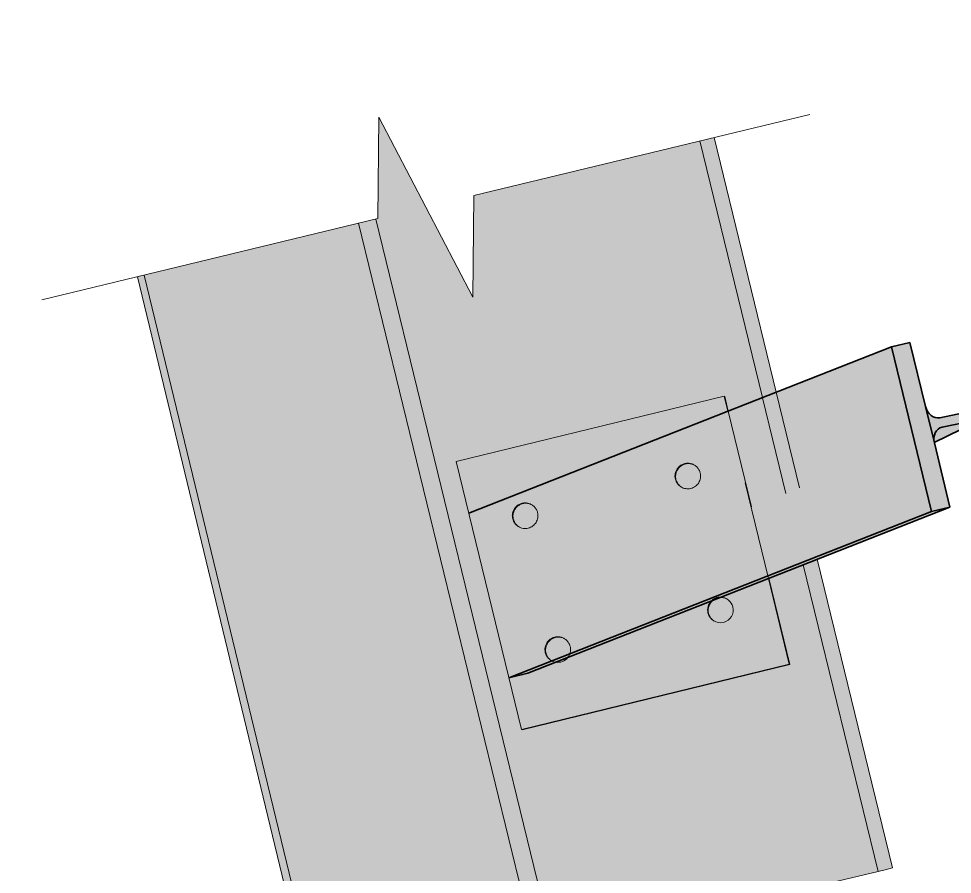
# Model space of a CAD drawing. Header units: metres. Extents: x -348 to -312, y -1188 to 3.
# Drawn here: x -347.045 to -346.097, y -1181.97 to -1181.101 of the extents above; entities that cross this region are included whole.
import ezdxf

# ---------------------------------------------------------------- set-up
doc = ezdxf.new("R2010")
doc.units = ezdxf.units.M
doc.linetypes.add('JacobsDash', pattern=[0.0045, 0.003, -0.0015])
for name, color, linetype, lineweight in [('A-DETL-GENF', 7, 'Continuous', 9), ('A-FLOR', 7, 'Continuous', 50), ('A-FLOR-HDLN', 7, 'JacobsDash', 18), ('A-GENM', 7, 'Continuous', 35), ('S-FSTN', 7, 'Continuous', 18)]:
    doc.layers.add(name, color=color, linetype=linetype, lineweight=lineweight)

# ---------------------------------------------------------------- blocks, each defined once
blk = doc.blocks.new('BR08_GEN_POST_0 - 360UB_BASE-8745523-DRG-2873232 - SOUTHERN CANOPY - PLAN')
at = {"layer": 'A-GENM', "true_color": 0xc0c0c0}
for points in [[(-346.5473, -1181.77055), (-346.11831, -1181.60168), (-346.15899, -1181.4346), (-346.58798, -1181.60347), (-346.55495, -1181.73911)], [(-346.11831, -1181.60168), (-346.09947, -1181.59716), (-346.14015, -1181.43008), (-346.15899, -1181.4346), (-346.13903, -1181.51655)], [(-346.11532, -1181.53207), (-346.11574, -1181.52669), (-346.11442, -1181.52179), (-346.11154, -1181.5181), (-346.10756, -1181.51618), (-346.06723, -1181.50784), (-346.06959, -1181.49812), (-346.11215, -1181.50665), (-346.11663, -1181.50545), (-346.1206, -1181.50233), (-346.12345, -1181.49777), (-346.12431, -1181.49516), (-346.1191, -1181.51655)], [(-346.11537, -1181.53173), (-346.06723, -1181.50784), (-346.11014, -1181.5172), (-346.11315, -1181.51975), (-346.11532, -1181.52428), (-346.11574, -1181.52943), (-346.11544, -1181.53133)], [(-346.5473, -1181.77055), (-346.52797, -1181.76583), (-346.09947, -1181.59716), (-346.11831, -1181.60168), (-346.50077, -1181.75223)]]:
    blk.add_hatch(color=9, dxfattribs=at).paths.add_polyline_path(points)
at = {"layer": 'A-GENM'}
for p, q in [((-346.15899, -1181.4346), (-346.58798, -1181.60347)), ((-346.14015, -1181.43008), (-346.15899, -1181.4346)), ((-346.15899, -1181.4346), (-346.11831, -1181.60168)), ((-346.12431, -1181.49516), (-346.14015, -1181.43008)), ((-346.11532, -1181.53207), (-346.12431, -1181.49516)), ((-346.10993, -1181.50647), (-346.06959, -1181.49812)), ((-346.06959, -1181.49812), (-346.06723, -1181.50784)), ((-346.1154, -1181.53174), (-346.06723, -1181.50784)), ((-346.06723, -1181.50784), (-346.10756, -1181.51618)), ((-346.09947, -1181.59716), (-346.11532, -1181.53207)), ((-346.52797, -1181.76583), (-346.0998, -1181.59729)), ((-346.11831, -1181.60168), (-346.09947, -1181.59716)), ((-346.5473, -1181.77055), (-346.11831, -1181.60168)), ((-346.5473, -1181.77055), (-346.52797, -1181.76583))]:
    blk.add_line(p, q, dxfattribs=at)
at = {"layer": 'A-GENM', "flags": 128}
for points in [[(-346.12415, -1181.49577), (-346.12345, -1181.49777), (-346.1222, -1181.50019), (-346.1206, -1181.50233), (-346.11872, -1181.50411), (-346.11663, -1181.50545), (-346.11441, -1181.50631), (-346.11215, -1181.50665), (-346.10993, -1181.50647)], [(-346.10756, -1181.51618), (-346.10966, -1181.51689), (-346.11154, -1181.5181), (-346.11315, -1181.51975), (-346.11442, -1181.52179), (-346.11529, -1181.52413), (-346.11574, -1181.52669), (-346.11575, -1181.52938), (-346.11532, -1181.53207)]]:
    blk.add_lwpolyline(points, dxfattribs=at)
blk = doc.blocks.new('Barrier Post Column Base Plate - 25mm-8776890-DRG-2873232 - SOUTHERN CANOPY - PLAN')
at = {"layer": 'S-FSTN', "linetype": 'JacobsDash', "lineweight": 9, "true_color": 0xc0c0c0}
h = blk.add_hatch(color=9, dxfattribs=at)
h.paths.add_polyline_path([(-346.53452, -1181.823), (-346.26257, -1181.75665), (-346.28404, -1181.66981), (-346.33207, -1181.68872), (-346.32889, -1181.68921), (-346.32579, -1181.69058), (-346.32315, -1181.69271), (-346.32114, -1181.69544), (-346.31992, -1181.69861), (-346.31955, -1181.70198), (-346.32007, -1181.70533), (-346.32144, -1181.70844), (-346.32357, -1181.71108), (-346.32631, -1181.71309), (-346.32947, -1181.71432), (-346.33284, -1181.71468), (-346.33822, -1181.71327), (-346.3393, -1181.7128), (-346.34194, -1181.71067), (-346.34394, -1181.70793), (-346.34522, -1181.70433), (-346.34554, -1181.7014), (-346.34502, -1181.69804), (-346.34365, -1181.69494), (-346.34169, -1181.69251), (-346.48751, -1181.74991), (-346.48868, -1181.75137), (-346.49142, -1181.75337), (-346.49459, -1181.7546), (-346.50184, -1181.75555), (-346.52797, -1181.76583), (-346.5473, -1181.77055), (-346.54056, -1181.79822)])
h.paths.add_polyline_path([(-346.58798, -1181.60347), (-346.32507, -1181.49997), (-346.32879, -1181.48466), (-346.60075, -1181.55101)])
for points in [[(-346.32507, -1181.49997), (-346.32456, -1181.49977), (-346.32879, -1181.48466)], [(-346.34452, -1181.70515), (-346.34488, -1181.70178), (-346.3442, -1181.69804), (-346.34269, -1181.69494), (-346.34137, -1181.69238), (-346.34185, -1181.69271), (-346.34436, -1181.69657), (-346.34517, -1181.69904), (-346.34549, -1181.70178), (-346.34502, -1181.70486)]]:
    blk.add_hatch(color=9, dxfattribs=at).paths.add_polyline_path(points)
at = {"layer": 'S-FSTN'}
for p, q in [((-346.32879, -1181.48466), (-346.60075, -1181.55101)), ((-346.32507, -1181.49997), (-346.32879, -1181.48466)), ((-346.32879, -1181.48466), (-346.32814, -1181.48505)), ((-346.32814, -1181.48505), (-346.32456, -1181.49977)), ((-346.60075, -1181.55101), (-346.53452, -1181.823)), ((-346.26257, -1181.75665), (-346.28374, -1181.66969)), ((-346.28323, -1181.66949), (-346.26192, -1181.75704)), ((-346.53452, -1181.823), (-346.26257, -1181.75665)), ((-346.26192, -1181.75704), (-346.53387, -1181.82339)), ((-346.26192, -1181.75704), (-346.26257, -1181.75665)), ((-346.53387, -1181.82339), (-346.53452, -1181.823))]:
    blk.add_line(p, q, dxfattribs=at)
at = {"layer": 'S-FSTN', "linetype": 'JacobsDash', "lineweight": 9}
for p, q in [((-346.28375, -1181.66965), (-346.32505, -1181.50002)), ((-346.32455, -1181.49982), (-346.28324, -1181.66945))]:
    blk.add_line(p, q, dxfattribs=at)
for centre, start_param, end_param in [((-346.36566, -1181.56569), 5.48447, 8.626063), ((-346.36501, -1181.56608), 0.039185, 2.342878), ((-346.36566, -1181.56569), 2.342878, 5.48447), ((-346.36501, -1181.56608), 2.342878, 3.093078), ((-346.53077, -1181.60598), 5.48447, 8.626063), ((-346.53012, -1181.60636), 0.039185, 2.342878), ((-346.53077, -1181.60598), 2.342878, 5.48447), ((-346.53012, -1181.60636), 2.342878, 3.093078), ((-346.33254, -1181.70169), 0.500564, 1.31309), ((-346.33189, -1181.70207), 0.662825, 1.152247), ((-346.49766, -1181.74197), 5.48447, 8.626063), ((-346.49701, -1181.74236), 0.039185, 2.342878), ((-346.49766, -1181.74197), 4.58584, 5.48447), ((-346.49766, -1181.74197), 2.342878, 3.513044), ((-346.49701, -1181.74236), 2.342878, 3.093078)]:
    blk.add_ellipse(centre, major_axis=(0.00661, 0.0112), ratio=0.999542, start_param=start_param, end_param=end_param, dxfattribs=at)
at = {"layer": 'S-FSTN'}
for centre, start_param, end_param in [((-346.33254, -1181.70169), 1.316917, 2.342878), ((-346.33189, -1181.70207), 1.156074, 2.342878), ((-346.33189, -1181.70207), 0.039185, 0.658998), ((-346.33254, -1181.70169), 5.48447, 6.779922), ((-346.33254, -1181.70169), 2.342878, 5.48447), ((-346.33189, -1181.70207), 2.342878, 3.093079), ((-346.49766, -1181.74197), 3.516871, 4.582013)]:
    blk.add_ellipse(centre, major_axis=(0.00661, 0.0112), ratio=0.999542, start_param=start_param, end_param=end_param, dxfattribs=at)
blk = doc.blocks.new('CS_DET_BreakLine_ViewScale - Std Break-8637883-DRG-2873232 - SOUTHERN CANOPY - PLAN')
at = {"layer": 'A-DETL-GENF'}
for p, q in [((0.27604, 0.1), (0.25104, 0)), ((0.32604, -0.1), (0.27604, 0.1)), ((0.25104, 0), (-0.1, 0)), ((0.35104, 0), (0.32604, -0.1)), ((0.70208, 0), (0.35104, 0))]:
    blk.add_line(p, q, dxfattribs=at)

msp = doc.modelspace()

# ---------------------------------------------------------------- hatches: boundary and pattern name
at = {"layer": 'A-FLOR', "true_color": 0xe1e1e1}
h = msp.add_hatch(color=254, dxfattribs=at)
h.paths.add_polyline_path([(-346.50125, -1182.04644), (-346.17239, -1181.96721), (-346.24837, -1181.65577), (-346.28323, -1181.66949), (-346.26192, -1181.75704), (-346.53452, -1181.823), (-346.60075, -1181.55101), (-346.32814, -1181.48505), (-346.32456, -1181.49977), (-346.28977, -1181.48608), (-346.35337, -1181.22538), (-346.58299, -1181.28084), (-346.58381, -1181.38391), (-346.67937, -1181.20124), (-346.6802, -1181.30431), (-346.68219, -1181.3048), (-346.53891, -1181.89211)])
h.paths.add_polyline_path([(-346.49796, -1181.75497), (-346.49459, -1181.7546), (-346.49142, -1181.75337), (-346.48751, -1181.74991), (-346.49969, -1181.7547)])
h.paths.add_polyline_path([(-346.33284, -1181.71468), (-346.32879, -1181.71405), (-346.32631, -1181.71309), (-346.32357, -1181.71108), (-346.32114, -1181.70776), (-346.31992, -1181.70433), (-346.31955, -1181.70198), (-346.31992, -1181.69861), (-346.32114, -1181.69544), (-346.32315, -1181.69271), (-346.3258, -1181.69057), (-346.33052, -1181.68896), (-346.33225, -1181.68915), (-346.33497, -1181.68986), (-346.34089, -1181.69271), (-346.34365, -1181.6968), (-346.34436, -1181.69843), (-346.34488, -1181.70178), (-346.34394, -1181.70664), (-346.34194, -1181.71067), (-346.33822, -1181.71327), (-346.33619, -1181.71416)])
h = msp.add_hatch(color=254, dxfattribs=at)
h.paths.add_polyline_path([(-346.17239, -1181.96721), (-346.158, -1181.96374), (-346.23446, -1181.6503), (-346.24837, -1181.65577), (-346.18616, -1181.91075)])
h.paths.add_polyline_path([(-346.28977, -1181.48608), (-346.27586, -1181.4806), (-346.33897, -1181.2219), (-346.35337, -1181.22538), (-346.29011, -1181.48466)])
for points in [[(-346.51892, -1182.0507), (-346.50125, -1182.04644), (-346.68219, -1181.3048), (-346.69985, -1181.30906), (-346.51907, -1182.05009)], [(-346.7376, -1182.10339), (-346.51892, -1182.0507), (-346.69985, -1181.30906), (-346.91734, -1181.36159), (-346.73902, -1182.09753)], [(-346.74503, -1182.10518), (-346.7376, -1182.10339), (-346.91786, -1181.36171), (-346.92422, -1181.36325), (-346.74509, -1182.10495)]]:
    msp.add_hatch(color=254, dxfattribs=at).paths.add_polyline_path(points)

# ---------------------------------------------------------------- linework, layer by layer
at = {"layer": 'A-FLOR', "color": 252, "lineweight": 18, "true_color": 0x888888}
for p, q in [((-346.35337, -1181.22538), (-346.28977, -1181.48608)), ((-346.33897, -1181.2219), (-346.27586, -1181.4806)), ((-346.68219, -1181.3048), (-346.50125, -1182.04644)), ((-346.69985, -1181.30906), (-346.51892, -1182.0507)), ((-346.91734, -1181.36159), (-346.7376, -1182.10339)), ((-346.92422, -1181.36325), (-346.74503, -1182.10518)), ((-346.24837, -1181.65577), (-346.17239, -1181.96721)), ((-346.23446, -1181.6503), (-346.158, -1181.96374))]:
    msp.add_line(p, q, dxfattribs=at)
at = {"layer": 'A-FLOR', "color": 252, "lineweight": 18, "true_color": 0x888888, "flags": 128}
for points in [[(-346.17239, -1181.96721), (-346.23816, -1181.98305), (-346.30393, -1181.9989), (-346.36971, -1182.01475), (-346.43548, -1182.03059), (-346.50125, -1182.04644)], [(-346.158, -1181.96374), (-346.16519, -1181.96547), (-346.17239, -1181.96721)]]:
    msp.add_lwpolyline(points, dxfattribs=at)
at = {"layer": 'A-FLOR-HDLN', "color": 252, "true_color": 0x888888}
for p, q in [((-346.28975, -1181.48613), (-346.24838, -1181.65572)), ((-346.27585, -1181.48065), (-346.23447, -1181.65025))]:
    msp.add_line(p, q, dxfattribs=at)

# ---------------------------------------------------------------- block references
at = {"layer": 'A-DETL-GENF', "rotation": 193.5777580421537}
msp.add_blockref('CS_DET_BreakLine_ViewScale - Std Break-8637883-DRG-2873232 - SOUTHERN CANOPY - PLAN', (-346.33897, -1181.2219), dxfattribs=at)
at = {"layer": 'A-GENM'}
msp.add_blockref('BR08_GEN_POST_0 - 360UB_BASE-8745523-DRG-2873232 - SOUTHERN CANOPY - PLAN', (0, 0), dxfattribs=at)
at = {"layer": 'S-FSTN', "linetype": 'JacobsDash', "lineweight": 9}
msp.add_blockref('Barrier Post Column Base Plate - 25mm-8776890-DRG-2873232 - SOUTHERN CANOPY - PLAN', (0, 0), dxfattribs=at)

doc.saveas('drawing.dxf')
